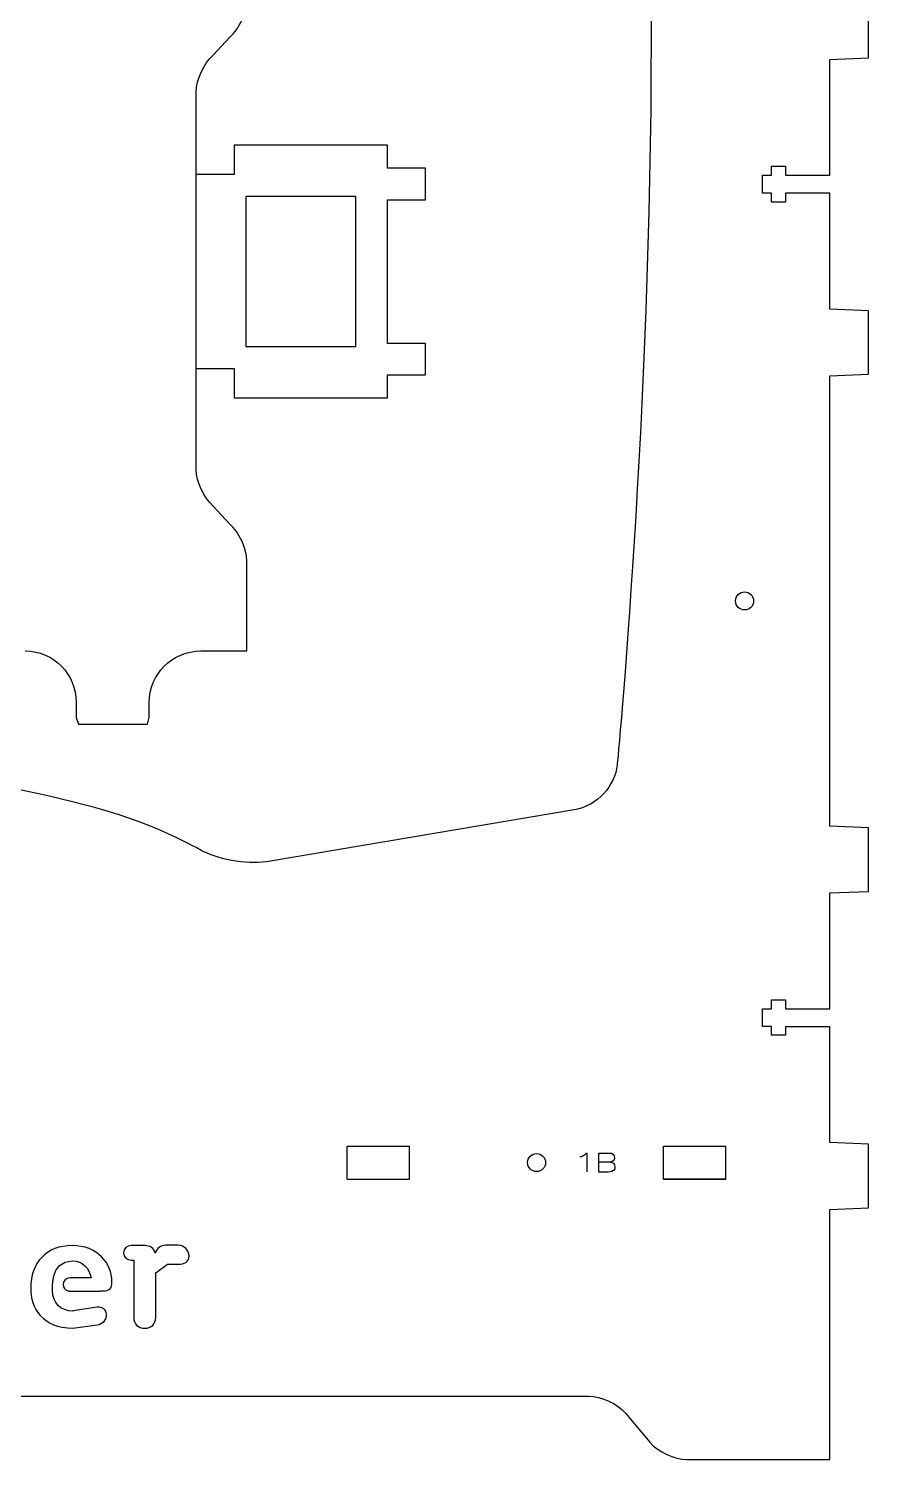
# Model space of a CAD drawing. Header units: millimetres. Extents: x -1100 to -75, y -506 to -118.
# Drawn here: x -547 to -414.3, y -505.8 to -279.7 of the extents above; entities that cross this region are included whole.
import ezdxf

# ---------------------------------------------------------------- set-up
doc = ezdxf.new("R2010")
doc.units = ezdxf.units.MM
doc.layers.add('CUTS', color=1, linetype='Continuous', true_color=0xff0000)
doc.layers.add('TEXT', color=5, linetype='Continuous', true_color=0x0000ff)

msp = doc.modelspace()

# ---------------------------------------------------------------- linework, layer by layer
at = {"layer": 'CUTS', "color": 1, "lineweight": 25, "true_color": 0xff0000}
for p, q in [((-496.64, -461.47), (-496.64, -456.27)), ((-496.64, -456.27), (-486.79, -456.27)), ((-486.79, -461.47), (-486.79, -456.27)), ((-446.64, -461.47), (-446.64, -456.27)), ((-446.64, -456.27), (-436.79, -456.27)), ((-436.79, -461.47), (-436.79, -456.27)), ((-496.64, -461.47), (-486.79, -461.47)), ((-446.64, -461.47), (-436.79, -461.47)), ((-436.79, -461.47), (-446.64, -461.47))]:
    msp.add_line(p, q, dxfattribs=at)
for points in [[(-420.37, -505.77), (-420.37, -466.27), (-414.28, -466.02), (-414.28, -455.96), (-420.37, -455.71), (-420.37, -437.41), (-427.39, -437.41), (-427.39, -438.74), (-429.59, -438.74), (-429.59, -437.34), (-431.03, -437.34), (-431.03, -434.57), (-429.59, -434.57), (-429.59, -433.16), (-427.39, -433.16), (-427.39, -434.57), (-420.37, -434.57), (-420.37, -416.27), (-414.28, -416.02), (-414.28, -405.96), (-420.37, -405.71), (-420.37, -334.54), (-414.28, -334.29), (-414.28, -324.26), (-420.37, -324.01), (-420.37, -305.69), (-427.39, -305.69), (-427.39, -307.09), (-429.59, -307.09), (-429.59, -305.69), (-431.03, -305.69), (-431.03, -302.83), (-429.59, -302.83), (-429.59, -301.43), (-427.39, -301.43), (-427.39, -302.83), (-420.37, -302.83), (-420.37, -284.54), (-414.28, -284.29), (-414.28, -274.24)], [(-517.81, -283.9), (-515.22, -281.04)], [(-520.52, -349.31), (-520.52, -289.71)], [(-520.5, -333.41), (-514.5, -333.41), (-514.5, -338.01), (-490.3, -338.01), (-490.3, -334.41), (-484.3, -334.41), (-484.3, -329.42), (-490.3, -329.42), (-490.3, -306.72), (-484.3, -306.72), (-484.3, -301.73), (-490.3, -301.73), (-490.3, -298.12), (-514.5, -298.12), (-514.5, -302.72), (-520.5, -302.72)], [(-512.66, -329.92), (-495.26, -329.92), (-495.26, -306.22), (-512.66, -306.22), (-512.66, -329.92), (-512.66, -329.92)], [(-515.22, -357.99), (-517.81, -355.12)], [(-519.79, -378.03), (-512.52, -378.03), (-512.52, -363.8)], [(-539.47, -386.18), (-539.47, -388.55), (-539.12, -389.57), (-528.19, -389.57), (-527.94, -388.55), (-527.94, -386.18)], [(-460.46, -403.05), (-509.41, -411.32)], [(-522.39, -408.15), (-523.68, -407.51)], [(-528.96, -471.96), (-530.81, -471.96)], [(-523.36, -471.93), (-525.34, -471.93)], [(-530.81, -474.3), (-530.38, -474.3), (-530.38, -483.3)], [(-526.91, -483.3), (-526.91, -476.3), (-525.07, -474.91), (-523.36, -474.91)], [(-540.76, -479.16), (-540.76, -479.16), (-540.74, -479.16), (-540.74, -479.16)], [(-537.13, -477.09), (-540.5, -477.09)], [(-540.5, -479.19), (-535.84, -479.19)], [(-535.59, -479.16), (-535.35, -479.16)], [(-536.17, -481.73), (-539.98, -482.32), (-539.99, -482.33)], [(-539.99, -485.04), (-536.17, -484.51)], [(-708.51, -495.77), (-458.48, -495.77)], [(-452.66, -498.47), (-448.8, -503.06)], [(-442.99, -505.77), (-420.37, -505.77), (-420.37, -505.77)]]:
    msp.add_lwpolyline(points, dxfattribs=at)
for points in [[(-450.36, -211.82), (-450.36, -211.82), (-448.63, -257.01), (-448.63, -281.56)], [(-515.22, -281.04), (-513.73, -279.79), (-512.52, -277.17), (-512.52, -275.22)], [(-448.63, -281.56), (-448.63, -340.14), (-453.98, -396.01), (-453.98, -396.01)], [(-520.52, -289.71), (-520.52, -287.77), (-519.3, -285.15), (-517.81, -283.9)], [(-517.81, -355.12), (-519.3, -353.87), (-520.52, -351.26), (-520.52, -349.31)], [(-512.52, -363.8), (-512.52, -361.85), (-513.73, -359.24), (-515.22, -357.99)], [(-435.27, -370.13), (-435.27, -369.34), (-434.64, -368.7), (-433.85, -368.7)], [(-433.85, -371.55), (-434.64, -371.55), (-435.27, -370.91), (-435.27, -370.13)], [(-433.85, -368.7), (-433.06, -368.7), (-432.42, -369.34), (-432.42, -370.13)], [(-432.42, -370.13), (-432.42, -370.91), (-433.06, -371.55), (-433.85, -371.55)], [(-547.52, -378.03), (-543.02, -378.03), (-539.47, -381.67), (-539.47, -386.18)], [(-527.94, -386.18), (-527.94, -381.67), (-524.29, -378.03), (-519.79, -378.03)], [(-523.68, -407.51), (-537.81, -400.52), (-564.99, -396.42), (-583.52, -396.42)], [(-453.98, -396.01), (-454.29, -399.3), (-457.21, -402.47), (-460.46, -403.05)], [(-519.94, -409.41), (-519.94, -409.41), (-519.94, -409.41), (-522.39, -408.15)], [(-509.41, -411.32), (-512.68, -411.79), (-517.42, -410.93), (-519.94, -409.41)], [(-468.14, -458.87), (-468.14, -458.08), (-467.5, -457.44), (-466.72, -457.44)], [(-466.72, -460.29), (-467.5, -460.29), (-468.14, -459.65), (-468.14, -458.87)], [(-466.72, -457.44), (-465.93, -457.44), (-465.29, -458.08), (-465.29, -458.87)], [(-465.29, -458.87), (-465.29, -459.65), (-465.93, -460.29), (-466.72, -460.29)], [(-540.11, -471.98), (-544.22, -471.98), (-546.67, -474.69), (-546.67, -478.74)], [(-533.83, -477.67), (-533.83, -474.81), (-536.11, -471.98), (-540.11, -471.98)], [(-530.81, -471.96), (-531.46, -471.96), (-531.98, -472.49), (-531.98, -473.13)], [(-528.72, -471.99), (-528.79, -471.97), (-528.87, -471.96), (-528.96, -471.96)], [(-528.65, -471.98), (-528.67, -471.98), (-528.69, -471.99), (-528.72, -471.99)], [(-526.98, -473.17), (-527.17, -472.39), (-527.78, -471.98), (-528.65, -471.98)], [(-525.34, -471.93), (-526.12, -471.93), (-526.77, -472.46), (-526.98, -473.17)], [(-521.64, -473.64), (-521.64, -472.7), (-522.41, -471.93), (-523.36, -471.93)], [(-543.2, -479.16), (-543.2, -479.16), (-543.76, -474.41), (-540.04, -474.41)], [(-540.04, -474.41), (-538.52, -474.41), (-537.34, -475.54), (-537.13, -477.09)], [(-531.98, -473.13), (-531.98, -473.78), (-531.46, -474.3), (-530.81, -474.3)], [(-523.36, -474.91), (-522.41, -474.91), (-521.64, -474.59), (-521.64, -473.64)], [(-546.67, -478.74), (-546.67, -481.76), (-544.84, -485.04), (-539.99, -485.04)], [(-539.99, -482.33), (-542.01, -482.33), (-543.2, -481), (-543.2, -479.16)], [(-540.5, -477.09), (-541.08, -477.09), (-541.55, -477.56), (-541.55, -478.14)], [(-541.55, -478.14), (-541.55, -478.63), (-541.22, -479.04), (-540.76, -479.16)], [(-540.74, -479.16), (-540.67, -479.18), (-540.58, -479.19), (-540.5, -479.19)], [(-535.84, -479.19), (-535.75, -479.19), (-535.67, -479.18), (-535.59, -479.16)], [(-535.35, -479.16), (-534.19, -479.16), (-533.83, -478.85), (-533.83, -477.67)], [(-534.68, -482.82), (-534.75, -482.18), (-535.24, -481.6), (-536.17, -481.73)], [(-536.17, -484.51), (-535.35, -484.36), (-534.58, -483.76), (-534.68, -482.82)], [(-530.38, -483.3), (-530.38, -484.44), (-529.69, -485.04), (-528.65, -485.04)], [(-528.65, -485.04), (-527.6, -485.04), (-526.91, -484.44), (-526.91, -483.3)], [(-458.48, -495.77), (-456.53, -495.77), (-453.92, -496.98), (-452.66, -498.47)], [(-448.8, -503.06), (-447.55, -504.55), (-444.93, -505.77), (-442.99, -505.77)]]:
    msp.add_open_spline(points, degree=3, dxfattribs=at)
at = {"layer": 'TEXT', "color": 5, "lineweight": 25, "true_color": 0x0000ff}
for points in [[(-458.88, -457.38), (-458.76, -457.38), (-458.76, -460.35)], [(-456.87, -457.36), (-455.23, -457.36)], [(-455.34, -460.38), (-456.87, -460.38), (-456.87, -457.36), (-456.87, -457.36)], [(-455.09, -458.79), (-456.87, -458.79)], [(-455.09, -458.79), (-455.09, -458.8)]]:
    msp.add_lwpolyline(points, dxfattribs=at)
for points in [[(-459.81, -457.94), (-459.36, -457.82), (-459.05, -457.58), (-458.88, -457.38)], [(-455.23, -457.36), (-454.75, -457.36), (-454.42, -457.61), (-454.42, -458.1)], [(-454.42, -458.1), (-454.42, -458.46), (-454.73, -458.8), (-455.09, -458.79)], [(-455.09, -458.8), (-454.69, -458.81), (-454.33, -459.03), (-454.33, -459.55)], [(-454.33, -459.55), (-454.33, -459.91), (-454.55, -460.38), (-455.34, -460.38)]]:
    msp.add_open_spline(points, degree=3, dxfattribs=at)

doc.saveas('drawing.dxf')
